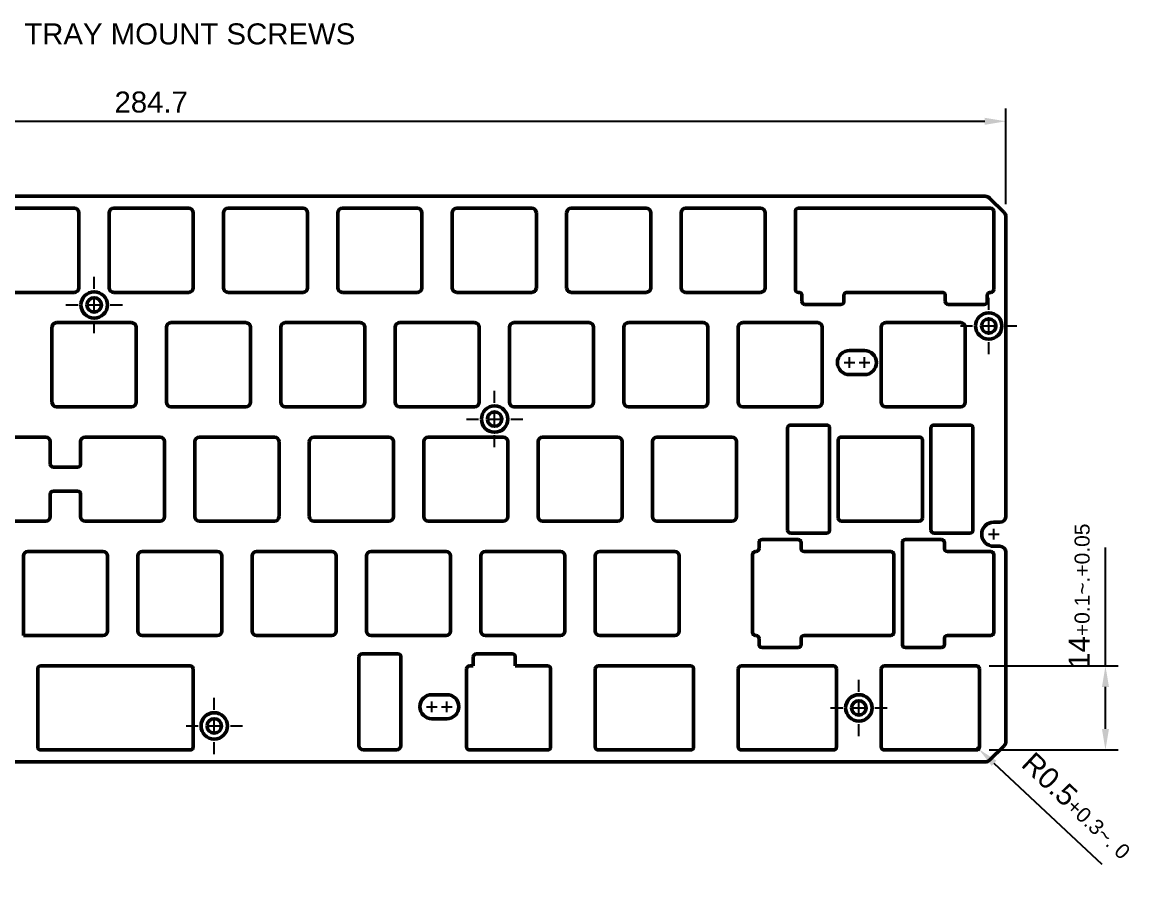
# Model space of a CAD drawing. Header units: millimetres. Extents: x 38 to 402, y 30 to 261.
# Drawn here: x 214.2 to 401.9, y 119.3 to 261.3 of the extents above; entities that cross this region are included whole.
import ezdxf
from ezdxf import colors
from ezdxf.entities.mleader import LeaderData, LeaderLine
from ezdxf.math import Vec2, Vec3

# ---------------------------------------------------------------- set-up
doc = ezdxf.new("R2010")
doc.units = ezdxf.units.MM
doc.header["$LTSCALE"] = 0.75
doc.linetypes.add('CENTER2', pattern=[28.575, 19.05, -3.175, 3.175, -3.175])
for name, color, linetype, lineweight in [('FD_Dimensions', 7, 'Continuous', 25), ('Leaders', 7, 'Continuous', 25), ('Smart Centers', 7, 'CENTER2', 25), ('Visible', 7, 'Continuous', 50)]:
    doc.layers.add(name, color=color, linetype=linetype, lineweight=lineweight)
doc.styles.get("Standard").update_dxf_attribs({"font": ''})
doc.styles.get('Standard').set_extended_font_data('Arial')
doc.dimstyles.new('Dim-ISO-25', dxfattribs={"dimtxt": 3.5, "dimasz": 3.5, "dimexe": 2.1, "dimexo": 2.1, "dimgap": 1.4, "dimtad": 1, "dimdsep": 46, "dimtxsty": 'Standard', "dimcen": 0, "dimazin": 2, "dimtp": 0.1, "dimtm": 0.1, "dimtfac": 0.714286, "dimtmove": 0, "dimatfit": 3, "dimfxl": 1, "dimarcsym": 0})

# ---------------------------------------------------------------- blocks, each defined once
blk = doc.blocks.new('*U6')
at = {"layer": 'Smart Centers', "color": 0, "ltscale": 0.75, "transparency": 16777216}
for p, q in [((0, 2.68), (0, 4.7)), ((-4.7, 0), (-2.68, 0)), ((2.68, 0), (4.7, 0)), ((0, -4.7), (0, -2.68))]:
    blk.add_line(p, q, dxfattribs=at)
at = {"layer": 'Smart Centers', "color": 0, "linetype": 'Continuous', "ltscale": 0.75, "transparency": 16777216}
for p, q in [((-0.89, 0), (0.89, 0)), ((0, -0.89), (0, 0.89))]:
    blk.add_line(p, q, dxfattribs=at)
blk = doc.blocks.new('*U7')
at = {"layer": 'Smart Centers', "color": 0, "ltscale": 0.75, "transparency": 16777216}
for p, q in [((0, 2.68), (0, 4.7)), ((-4.7, 0), (-2.68, 0)), ((2.68, 0), (4.7, 0)), ((0, -4.7), (0, -2.68))]:
    blk.add_line(p, q, dxfattribs=at)
at = {"layer": 'Smart Centers', "color": 0, "linetype": 'Continuous', "ltscale": 0.75, "transparency": 16777216}
for p, q in [((-0.89, 0), (0.89, 0)), ((0, -0.89), (0, 0.89))]:
    blk.add_line(p, q, dxfattribs=at)
blk = doc.blocks.new('*U8')
at = {"layer": 'Smart Centers', "color": 0, "ltscale": 0.75, "transparency": 16777216}
for p, q in [((0, 2.68), (0, 4.7)), ((-4.7, 0), (-2.68, 0)), ((2.68, 0), (4.7, 0)), ((0, -4.7), (0, -2.68))]:
    blk.add_line(p, q, dxfattribs=at)
at = {"layer": 'Smart Centers', "color": 0, "linetype": 'Continuous', "ltscale": 0.75, "transparency": 16777216}
for p, q in [((-0.89, 0), (0.89, 0)), ((0, -0.89), (0, 0.89))]:
    blk.add_line(p, q, dxfattribs=at)
blk = doc.blocks.new('*U9')
at = {"layer": 'Smart Centers', "color": 0, "ltscale": 0.75, "transparency": 16777216}
for p, q in [((0, 2.68), (0, 4.7)), ((-4.7, 0), (-2.68, 0)), ((2.68, 0), (4.7, 0)), ((0, -4.7), (0, -2.68))]:
    blk.add_line(p, q, dxfattribs=at)
at = {"layer": 'Smart Centers', "color": 0, "linetype": 'Continuous', "ltscale": 0.75, "transparency": 16777216}
for p, q in [((-0.89, 0), (0.89, 0)), ((0, -0.89), (0, 0.89))]:
    blk.add_line(p, q, dxfattribs=at)
blk = doc.blocks.new('*U10')
at = {"layer": 'Smart Centers', "color": 0, "ltscale": 0.75, "transparency": 16777216}
for p, q in [((0, 2.68), (0, 4.7)), ((-4.7, 0), (-2.68, 0)), ((2.68, 0), (4.7, 0)), ((0, -4.7), (0, -2.68))]:
    blk.add_line(p, q, dxfattribs=at)
at = {"layer": 'Smart Centers', "color": 0, "linetype": 'Continuous', "ltscale": 0.75, "transparency": 16777216}
for p, q in [((-0.89, 0), (0.89, 0)), ((0, -0.89), (0, 0.89))]:
    blk.add_line(p, q, dxfattribs=at)
blk = doc.blocks.new('*U11')
at = {"layer": 'Smart Centers', "color": 0, "linetype": 'Continuous', "ltscale": 0.75, "transparency": 16777216}
for p, q in [((-0.89, 0), (0.89, 0)), ((0, -0.89), (0, 0.89))]:
    blk.add_line(p, q, dxfattribs=at)
blk = doc.blocks.new('*U12')
at = {"layer": 'Smart Centers', "color": 0, "linetype": 'Continuous', "ltscale": 0.75, "transparency": 16777216}
for p, q in [((-0.89, 0), (0.89, 0)), ((0, -0.89), (0, 0.89))]:
    blk.add_line(p, q, dxfattribs=at)
blk = doc.blocks.new('*U13')
at = {"layer": 'Smart Centers', "color": 0, "linetype": 'Continuous', "ltscale": 0.75, "transparency": 16777216}
for p, q in [((-0.89, 0), (0.89, 0)), ((0, -0.89), (0, 0.89))]:
    blk.add_line(p, q, dxfattribs=at)
blk = doc.blocks.new('*U14')
at = {"layer": 'Smart Centers', "color": 0, "linetype": 'Continuous', "ltscale": 0.75, "transparency": 16777216}
for p, q in [((-0.89, 0), (0.89, 0)), ((0, -0.89), (0, 0.89))]:
    blk.add_line(p, q, dxfattribs=at)
blk = doc.blocks.new('*U18')
at = {"layer": 'Smart Centers', "color": 0, "linetype": 'Continuous', "ltscale": 0.75, "transparency": 16777216}
for p, q in [((-0.89, 0), (0.89, 0)), ((0, -0.89), (0, 0.89))]:
    blk.add_line(p, q, dxfattribs=at)
blk = doc.blocks.new('*D29')
at = {"layer": 'Defpoints', "color": 0, "transparency": 16777216}
for p in [(373.11, 154.21), (394.58, 154.21), (373.11, 140.21)]:
    blk.add_point(p, dxfattribs=at)
at = {"layer": 'FD_Dimensions', "color": 0, "lineweight": -2, "transparency": 16777216}
for p, q in [((394.58, 154.21), (394.58, 173.92)), ((375.21, 154.21), (396.68, 154.21)), ((394.58, 143.71), (394.58, 150.71)), ((375.21, 140.21), (396.68, 140.21))]:
    blk.add_line(p, q, dxfattribs=at)
at = {"layer": 'FD_Dimensions', "color": 0, "transparency": 16777216}
for points in [[(394, 150.71), (395.17, 150.71), (394.58, 154.21)], [(394, 143.71), (395.17, 143.71), (394.58, 140.21)]]:
    blk.add_solid(points, dxfattribs=at)
at = {"layer": 'FD_Dimensions', "color": 0, "transparency": 16777216, "insert": (390.21, 165.82), "char_height": 3.5, "attachment_point": 5, "rotation": 90}
blk.add_mtext('14{\\H2.5;\\S+0.1~.+0.05;}', dxfattribs=at)
blk = doc.blocks.new('*D30')
at = {"layer": 'Defpoints', "color": 0, "transparency": 16777216}
for p in [(373.11, 140.71), (373.47, 140.37)]:
    blk.add_point(p, dxfattribs=at)
at = {"layer": 'FD_Dimensions', "color": 0, "lineweight": -2, "transparency": 16777216}
for p, q in [((373.11, 140.71), (373.47, 140.37)), ((394.01, 121.15), (376.03, 137.98))]:
    blk.add_line(p, q, dxfattribs=at)
at = {"layer": 'FD_Dimensions', "color": 0, "transparency": 16777216}
blk.add_solid([(376.43, 138.41), (375.63, 137.55), (373.47, 140.37)], dxfattribs=at)
at = {"layer": 'FD_Dimensions', "color": 0, "transparency": 16777216, "insert": (389.98, 130.95), "char_height": 3.5, "attachment_point": 5, "rotation": 316.9037}
blk.add_mtext('R0.5{\\H2.5;\\S+0.3~. 0;}', dxfattribs=at)
blk = doc.blocks.new('*D35')
at = {"layer": 'Defpoints', "color": 0, "transparency": 16777216}
for p in [(377.99, 244.9), (93.29, 229), (377.99, 229)]:
    blk.add_point(p, dxfattribs=at)
at = {"layer": 'FD_Dimensions', "color": 0, "lineweight": -2, "transparency": 16777216}
for p, q in [((93.29, 231.1), (93.29, 247)), ((377.99, 231.1), (377.99, 247)), ((96.79, 244.9), (147.82, 244.9)), ((151.32, 244.9), (374.49, 244.9))]:
    blk.add_line(p, q, dxfattribs=at)
at = {"layer": 'FD_Dimensions', "color": 0, "transparency": 16777216}
for points in [[(96.79, 245.48), (96.79, 244.31), (93.29, 244.9)], [(374.49, 245.48), (374.49, 244.31), (377.99, 244.9)]]:
    blk.add_solid(points, dxfattribs=at)
at = {"layer": 'FD_Dimensions', "color": 0, "transparency": 16777216, "insert": (235.64, 248.08), "char_height": 3.5, "attachment_point": 5}
blk.add_mtext('284.7', dxfattribs=at)

msp = doc.modelspace()

# ---------------------------------------------------------------- linework, layer by layer
at = {"layer": 'Visible'}
for p, q in [((374.573, 232.414), (96.702, 232.414)), ((377.695, 229.707), (375.28, 232.121)), ((210.337, 230.414), (222.837, 230.414)), ((223.587, 229.664), (223.587, 217.164)), ((228.637, 217.164), (228.637, 229.664)), ((229.387, 230.414), (241.887, 230.414)), ((242.637, 229.664), (242.637, 217.164)), ((247.687, 217.164), (247.687, 229.664)), ((248.437, 230.414), (260.937, 230.414)), ((261.687, 229.664), (261.687, 217.164)), ((266.737, 217.164), (266.737, 229.664)), ((267.487, 230.414), (279.987, 230.414)), ((280.737, 229.664), (280.737, 217.164)), ((285.787, 217.164), (285.787, 229.664)), ((286.537, 230.414), (299.037, 230.414)), ((299.787, 229.664), (299.787, 217.164)), ((304.837, 217.164), (304.837, 229.664)), ((305.587, 230.414), (318.087, 230.414)), ((318.837, 229.664), (318.837, 217.164)), ((323.887, 217.164), (323.887, 229.664)), ((324.637, 230.414), (337.137, 230.414)), ((337.887, 229.664), (337.887, 217.164)), ((342.937, 216.914), (342.937, 229.914)), ((343.437, 230.414), (375.487, 230.414)), ((375.987, 229.914), (375.987, 216.914)), ((377.987, 179.132), (377.987, 229)), ((222.837, 216.414), (210.337, 216.414)), ((241.887, 216.414), (229.387, 216.414)), ((260.937, 216.414), (248.437, 216.414)), ((279.987, 216.414), (267.487, 216.414)), ((299.037, 216.414), (286.537, 216.414)), ((318.087, 216.414), (305.587, 216.414)), ((337.137, 216.414), (324.637, 216.414)), ((343.524, 216.414), (343.437, 216.414)), ((344.024, 214.914), (344.024, 215.914)), ((351.024, 215.914), (351.024, 214.914)), ((367.4, 216.414), (351.524, 216.414)), ((367.9, 214.914), (367.9, 215.914)), ((374.9, 215.914), (374.9, 214.914)), ((375.487, 216.414), (375.4, 216.414)), ((350.524, 214.414), (344.524, 214.414)), ((374.4, 214.414), (368.4, 214.414)), ((219.112, 198.114), (219.112, 210.614)), ((219.862, 211.364), (232.362, 211.364)), ((233.112, 210.614), (233.112, 198.114)), ((238.162, 198.114), (238.162, 210.614)), ((238.912, 211.364), (251.412, 211.364)), ((252.162, 210.614), (252.162, 198.114)), ((257.212, 198.114), (257.212, 210.614)), ((257.962, 211.364), (270.462, 211.364)), ((271.212, 210.614), (271.212, 198.114)), ((276.262, 198.114), (276.262, 210.614)), ((277.012, 211.364), (289.512, 211.364)), ((290.262, 210.614), (290.262, 198.114)), ((295.312, 198.114), (295.312, 210.614)), ((296.062, 211.364), (308.562, 211.364)), ((309.312, 210.614), (309.312, 198.114)), ((314.362, 198.114), (314.362, 210.614)), ((315.112, 211.364), (327.612, 211.364)), ((328.362, 210.614), (328.362, 198.114)), ((333.412, 198.114), (333.412, 210.614)), ((334.162, 211.364), (346.662, 211.364)), ((347.412, 210.614), (347.412, 198.114)), ((357.224, 198.114), (357.224, 210.614)), ((357.974, 211.364), (370.474, 211.364)), ((371.224, 210.614), (371.224, 198.114)), ((351.937, 206.714), (354.437, 206.714)), ((354.437, 202.714), (351.937, 202.714)), ((232.362, 197.364), (219.862, 197.364)), ((251.412, 197.364), (238.912, 197.364)), ((270.462, 197.364), (257.962, 197.364)), ((289.512, 197.364), (277.012, 197.364)), ((308.562, 197.364), (296.062, 197.364)), ((327.612, 197.364), (315.112, 197.364)), ((346.662, 197.364), (334.162, 197.364)), ((370.474, 197.364), (357.974, 197.364)), ((341.643, 176.814), (341.643, 193.814)), ((342.143, 194.314), (348.143, 194.314)), ((348.643, 193.814), (348.643, 176.814)), ((365.519, 176.814), (365.519, 193.814)), ((366.019, 194.314), (372.019, 194.314)), ((372.519, 193.814), (372.519, 176.814)), ((205.575, 192.314), (218.075, 192.314)), ((218.825, 191.564), (218.825, 187.813)), ((223.875, 187.813), (223.875, 191.564)), ((224.625, 192.314), (237.125, 192.314)), ((237.875, 191.564), (237.875, 179.064)), ((242.925, 179.064), (242.925, 191.564)), ((243.675, 192.314), (256.175, 192.314)), ((256.925, 191.564), (256.925, 179.064)), ((261.975, 179.064), (261.975, 191.564)), ((262.725, 192.314), (275.225, 192.314)), ((275.975, 191.564), (275.975, 179.064)), ((281.025, 179.064), (281.025, 191.564)), ((281.775, 192.314), (294.275, 192.314)), ((295.025, 191.564), (295.025, 179.064)), ((300.075, 179.064), (300.075, 191.564)), ((300.825, 192.314), (313.325, 192.314)), ((314.075, 191.564), (314.075, 179.064)), ((319.125, 179.064), (319.125, 191.564)), ((319.875, 192.314), (332.375, 192.314)), ((333.125, 191.564), (333.125, 179.064)), ((350.081, 178.814), (350.081, 191.814)), ((350.581, 192.314), (363.581, 192.314)), ((364.081, 191.814), (364.081, 178.814)), ((219.325, 187.313), (223.375, 187.313)), ((218.825, 182.813), (218.825, 179.064)), ((223.375, 183.313), (219.325, 183.313)), ((223.875, 179.064), (223.875, 182.813)), ((218.075, 178.314), (205.575, 178.314)), ((237.125, 178.314), (224.625, 178.314)), ((256.175, 178.314), (243.675, 178.314)), ((275.225, 178.314), (262.725, 178.314)), ((294.275, 178.314), (281.775, 178.314)), ((313.325, 178.314), (300.825, 178.314)), ((332.375, 178.314), (319.875, 178.314)), ((363.581, 178.314), (350.581, 178.314)), ((375.966, 178.132), (376.987, 178.132)), ((336.881, 173.764), (336.881, 174.764)), ((337.381, 175.264), (343.381, 175.264)), ((348.143, 176.314), (342.143, 176.314)), ((343.881, 174.764), (343.881, 173.764)), ((360.757, 157.764), (360.757, 174.764)), ((361.257, 175.264), (367.257, 175.264)), ((372.019, 176.314), (366.019, 176.314)), ((367.757, 174.764), (367.757, 173.764)), ((215.1, 173.264), (227.6, 173.264)), ((234.15, 173.264), (246.65, 173.264)), ((253.2, 173.264), (265.7, 173.264)), ((272.25, 173.264), (284.75, 173.264)), ((291.3, 173.264), (303.8, 173.264)), ((310.35, 173.264), (322.85, 173.264)), ((335.794, 159.764), (335.794, 172.764)), ((336.294, 173.264), (336.381, 173.264)), ((344.381, 173.264), (358.819, 173.264)), ((359.319, 172.764), (359.319, 159.764)), ((368.257, 173.264), (375.487, 173.264)), ((376.987, 174.132), (375.966, 174.132)), ((375.987, 172.764), (375.987, 159.764)), ((377.987, 141.628), (377.987, 173.132)), ((214.35, 159.264), (214.35, 172.514)), ((228.35, 172.514), (228.35, 160.014)), ((233.4, 160.014), (233.4, 172.514)), ((247.4, 172.514), (247.4, 160.014)), ((252.45, 160.014), (252.45, 172.514)), ((266.45, 172.514), (266.45, 160.014)), ((271.5, 160.014), (271.5, 172.514)), ((285.5, 172.514), (285.5, 160.014)), ((290.55, 160.014), (290.55, 172.514)), ((304.55, 172.514), (304.55, 160.014)), ((309.6, 160.014), (309.6, 172.514)), ((323.6, 172.514), (323.6, 160.014)), ((227.6, 159.264), (214.35, 159.264)), ((246.65, 159.264), (234.15, 159.264)), ((265.7, 159.264), (253.2, 159.264)), ((284.75, 159.264), (272.25, 159.264)), ((303.8, 159.264), (291.3, 159.264)), ((322.85, 159.264), (310.35, 159.264)), ((336.381, 159.264), (336.294, 159.264)), ((336.881, 157.764), (336.881, 158.764)), ((343.881, 158.764), (343.881, 157.764)), ((358.819, 159.264), (344.381, 159.264)), ((367.757, 158.764), (367.757, 157.764)), ((375.487, 159.264), (368.257, 159.264)), ((270.737, 156.214), (276.737, 156.214)), ((289.787, 156.214), (295.787, 156.214)), ((343.381, 157.264), (337.381, 157.264)), ((367.257, 157.264), (361.257, 157.264)), ((217.231, 154.214), (242.137, 154.214)), ((270.237, 140.964), (270.237, 155.714)), ((277.237, 155.714), (277.237, 140.964)), ((288.669, 154.214), (289.287, 154.214)), ((289.287, 154.214), (289.287, 155.714)), ((296.287, 155.714), (296.287, 154.214)), ((296.287, 154.214), (301.669, 154.214)), ((310.1, 154.214), (325.481, 154.214)), ((333.912, 154.214), (349.294, 154.214)), ((357.725, 154.214), (373.106, 154.214)), ((216.731, 140.714), (216.731, 153.714)), ((242.637, 153.714), (242.637, 140.714)), ((288.169, 140.714), (288.169, 153.714)), ((302.169, 153.714), (302.169, 140.714)), ((309.6, 140.714), (309.6, 153.714)), ((325.981, 153.714), (325.981, 140.714)), ((333.412, 140.714), (333.412, 153.714)), ((349.794, 153.714), (349.794, 140.714)), ((357.225, 140.714), (357.225, 153.714)), ((373.606, 153.714), (373.606, 140.714)), ((282.387, 149.414), (284.887, 149.414)), ((284.887, 145.414), (282.387, 145.414)), ((375.28, 138.507), (377.695, 140.921)), ((242.137, 140.214), (217.231, 140.214)), ((276.487, 140.214), (270.987, 140.214)), ((301.669, 140.214), (288.669, 140.214)), ((325.481, 140.214), (310.1, 140.214)), ((349.294, 140.214), (333.912, 140.214)), ((373.106, 140.214), (357.725, 140.214)), ((374.573, 138.214), (96.702, 138.214))]:
    msp.add_line(p, q, dxfattribs=at)
at = {"layer": 'Visible', "extrusion": (0, 0, -1)}
for centre, radius in [((-226.138, 214.313), 2.2), ((-226.138, 214.313), 1.2), ((-375.138, 210.813), 2.2), ((-375.138, 210.813), 1.2), ((-292.838, 195.313), 2.2), ((-292.838, 195.313), 1.2), ((-353.508, 147.213), 2.2), ((-353.508, 147.213), 1.2), ((-246.138, 144.213), 2.2), ((-246.138, 144.213), 1.2)]:
    msp.add_circle(centre, radius, dxfattribs=at)
for centre, radius, start, end in [((-374.573, 231.414), 1, 90, 135), ((-343.437, 229.914), 0.5, 0, 90), ((-375.487, 229.914), 0.5, 90, 180), ((-376.987, 229), 1, 135, 180), ((-343.437, 216.914), 0.5, 270, 0), ((-343.524, 215.914), 0.5, 90, 180), ((-351.524, 215.914), 0.5, 0, 90), ((-367.4, 215.914), 0.5, 90, 180), ((-375.4, 215.914), 0.5, 0, 90), ((-375.487, 216.914), 0.5, 180, 270), ((-344.524, 214.914), 0.5, 270, 0), ((-350.524, 214.914), 0.5, 180, 270), ((-368.4, 214.914), 0.5, 270, 0), ((-374.4, 214.914), 0.5, 180, 270), ((-351.937, 204.714), 2, 270, 90), ((-354.437, 204.714), 2, 90, 270), ((-350.581, 191.814), 0.5, 0, 90), ((-363.581, 191.814), 0.5, 90, 180), ((-350.581, 178.814), 0.5, 270, 0), ((-363.581, 178.814), 0.5, 180, 270), ((-376.987, 179.132), 1, 180, 270), ((-342.143, 176.814), 0.5, 270, 0), ((-348.143, 176.814), 0.5, 180, 270), ((-366.019, 176.814), 0.5, 270, 0), ((-372.019, 176.814), 0.5, 180, 270), ((-375.966, 176.132), 2, 270, 90), ((-337.381, 174.764), 0.5, 0, 90), ((-343.381, 174.764), 0.5, 90, 180), ((-361.257, 174.764), 0.5, 0, 90), ((-367.257, 174.764), 0.5, 90, 180), ((-336.294, 172.764), 0.5, 0, 90), ((-336.381, 173.764), 0.5, 180, 270), ((-344.381, 173.764), 0.5, 270, 0), ((-358.819, 172.764), 0.5, 90, 180), ((-368.257, 173.764), 0.5, 270, 0), ((-375.487, 172.764), 0.5, 90, 180), ((-376.987, 173.132), 1, 90, 180), ((-336.294, 159.764), 0.5, 270, 0), ((-358.819, 159.764), 0.5, 180, 270), ((-375.487, 159.764), 0.5, 180, 270), ((-336.381, 158.764), 0.5, 90, 180), ((-337.381, 157.764), 0.5, 270, 0), ((-343.381, 157.764), 0.5, 180, 270), ((-344.381, 158.764), 0.5, 0, 90), ((-361.257, 157.764), 0.5, 270, 0), ((-367.257, 157.764), 0.5, 180, 270), ((-368.257, 158.764), 0.5, 0, 90), ((-270.737, 155.714), 0.5, 0, 90), ((-276.737, 155.714), 0.5, 90, 180), ((-217.231, 153.714), 0.5, 0, 90), ((-242.137, 153.714), 0.5, 90, 180), ((-288.669, 153.714), 0.5, 0, 90), ((-301.669, 153.714), 0.5, 90, 180), ((-310.1, 153.714), 0.5, 0, 90), ((-325.481, 153.714), 0.5, 90, 180), ((-333.912, 153.714), 0.5, 0, 90), ((-349.294, 153.714), 0.5, 90, 180), ((-357.725, 153.714), 0.5, 0, 90), ((-373.106, 153.714), 0.5, 90, 180), ((-282.387, 147.414), 2, 270, 90), ((-284.887, 147.414), 2, 90, 270), ((-376.987, 141.628), 1, 180, 225), ((-217.231, 140.714), 0.5, 270, 0), ((-242.137, 140.714), 0.5, 180, 270), ((-288.669, 140.714), 0.5, 270, 0), ((-301.669, 140.714), 0.5, 180, 270), ((-310.1, 140.714), 0.5, 270, 0), ((-325.481, 140.714), 0.5, 180, 270), ((-333.912, 140.714), 0.5, 270, 0), ((-349.294, 140.714), 0.5, 180, 270), ((-357.725, 140.714), 0.5, 270, 0), ((-373.106, 140.714), 0.5, 180, 270), ((-374.573, 139.214), 1, 225, 270)]:
    msp.add_arc(centre, radius, start, end, dxfattribs=at)
at = {"layer": 'Visible'}
for centre, radius, start, end in [((222.837, 229.664), 0.75, 0, 90), ((229.387, 229.664), 0.75, 90, 180), ((241.887, 229.664), 0.75, 0, 90), ((248.437, 229.664), 0.75, 90, 180), ((260.937, 229.664), 0.75, 0, 90), ((267.487, 229.664), 0.75, 90, 180), ((279.987, 229.664), 0.75, 0, 90), ((286.537, 229.664), 0.75, 90, 180), ((299.037, 229.664), 0.75, 0, 90), ((305.587, 229.664), 0.75, 90, 180), ((318.087, 229.664), 0.75, 0, 90), ((324.637, 229.664), 0.75, 90, 180), ((337.137, 229.664), 0.75, 0, 90), ((222.837, 217.164), 0.75, 270, 0), ((229.387, 217.164), 0.75, 180, 270), ((241.887, 217.164), 0.75, 270, 0), ((248.437, 217.164), 0.75, 180, 270), ((260.937, 217.164), 0.75, 270, 0), ((267.487, 217.164), 0.75, 180, 270), ((279.987, 217.164), 0.75, 270, 0), ((286.537, 217.164), 0.75, 180, 270), ((299.037, 217.164), 0.75, 270, 0), ((305.587, 217.164), 0.75, 180, 270), ((318.087, 217.164), 0.75, 270, 0), ((324.637, 217.164), 0.75, 180, 270), ((337.137, 217.164), 0.75, 270, 0), ((219.862, 210.614), 0.75, 90, 180), ((232.362, 210.614), 0.75, 0, 90), ((238.912, 210.614), 0.75, 90, 180), ((251.412, 210.614), 0.75, 0, 90), ((257.962, 210.614), 0.75, 90, 180), ((270.462, 210.614), 0.75, 0, 90), ((277.012, 210.614), 0.75, 90, 180), ((289.512, 210.614), 0.75, 0, 90), ((296.062, 210.614), 0.75, 90, 180), ((308.562, 210.614), 0.75, 0, 90), ((315.112, 210.614), 0.75, 90, 180), ((327.612, 210.614), 0.75, 0, 90), ((334.162, 210.614), 0.75, 90, 180), ((346.662, 210.614), 0.75, 0, 90), ((357.974, 210.614), 0.75, 90, 180), ((370.474, 210.614), 0.75, 0, 90), ((219.862, 198.114), 0.75, 180, 270), ((232.362, 198.114), 0.75, 270, 0), ((238.912, 198.114), 0.75, 180, 270), ((251.412, 198.114), 0.75, 270, 0), ((257.962, 198.114), 0.75, 180, 270), ((270.462, 198.114), 0.75, 270, 0), ((277.012, 198.114), 0.75, 180, 270), ((289.512, 198.114), 0.75, 270, 0), ((296.062, 198.114), 0.75, 180, 270), ((308.562, 198.114), 0.75, 270, 0), ((315.112, 198.114), 0.75, 180, 270), ((327.612, 198.114), 0.75, 270, 0), ((334.162, 198.114), 0.75, 180, 270), ((346.662, 198.114), 0.75, 270, 0), ((357.974, 198.114), 0.75, 180, 270), ((370.474, 198.114), 0.75, 270, 0), ((342.143, 193.814), 0.5, 90, 180), ((348.143, 193.814), 0.5, 0, 90), ((366.019, 193.814), 0.5, 90, 180), ((372.019, 193.814), 0.5, 0, 90), ((218.075, 191.564), 0.75, 0, 90), ((224.625, 191.564), 0.75, 90, 180), ((237.125, 191.564), 0.75, 0, 90), ((243.675, 191.564), 0.75, 90, 180), ((256.175, 191.564), 0.75, 0, 90), ((262.725, 191.564), 0.75, 90, 180), ((275.225, 191.564), 0.75, 0, 90), ((281.775, 191.564), 0.75, 90, 180), ((294.275, 191.564), 0.75, 0, 90), ((300.825, 191.564), 0.75, 90, 180), ((313.325, 191.564), 0.75, 0, 90), ((319.875, 191.564), 0.75, 90, 180), ((332.375, 191.564), 0.75, 0, 90), ((219.325, 187.813), 0.5, 180, 270), ((223.375, 187.813), 0.5, 270, 0), ((219.325, 182.813), 0.5, 90, 180), ((223.375, 182.813), 0.5, 0, 90), ((218.075, 179.064), 0.75, 270, 0), ((224.625, 179.064), 0.75, 180, 270), ((237.125, 179.064), 0.75, 270, 0), ((243.675, 179.064), 0.75, 180, 270), ((256.175, 179.064), 0.75, 270, 0), ((262.725, 179.064), 0.75, 180, 270), ((275.225, 179.064), 0.75, 270, 0), ((281.775, 179.064), 0.75, 180, 270), ((294.275, 179.064), 0.75, 270, 0), ((300.825, 179.064), 0.75, 180, 270), ((313.325, 179.064), 0.75, 270, 0), ((319.875, 179.064), 0.75, 180, 270), ((332.375, 179.064), 0.75, 270, 0), ((215.1, 172.514), 0.75, 90, 180), ((227.6, 172.514), 0.75, 0, 90), ((234.15, 172.514), 0.75, 90, 180), ((246.65, 172.514), 0.75, 0, 90), ((253.2, 172.514), 0.75, 90, 180), ((265.7, 172.514), 0.75, 0, 90), ((272.25, 172.514), 0.75, 90, 180), ((284.75, 172.514), 0.75, 0, 90), ((291.3, 172.514), 0.75, 90, 180), ((303.8, 172.514), 0.75, 0, 90), ((310.35, 172.514), 0.75, 90, 180), ((322.85, 172.514), 0.75, 0, 90), ((227.6, 160.014), 0.75, 270, 0), ((234.15, 160.014), 0.75, 180, 270), ((246.65, 160.014), 0.75, 270, 0), ((253.2, 160.014), 0.75, 180, 270), ((265.7, 160.014), 0.75, 270, 0), ((272.25, 160.014), 0.75, 180, 270), ((284.75, 160.014), 0.75, 270, 0), ((291.3, 160.014), 0.75, 180, 270), ((303.8, 160.014), 0.75, 270, 0), ((310.35, 160.014), 0.75, 180, 270), ((322.85, 160.014), 0.75, 270, 0), ((289.787, 155.714), 0.5, 90, 180), ((295.787, 155.714), 0.5, 0, 90), ((270.987, 140.964), 0.75, 180, 270), ((276.487, 140.964), 0.75, 270, 0)]:
    msp.add_arc(centre, radius, start, end, dxfattribs=at)

# ---------------------------------------------------------------- block references
at = {"layer": 'Smart Centers', "ltscale": 0.75}
for name, p in [('*U6', (226.138, 214.313)), ('*U9', (375.138, 210.813)), ('*U13', (351.937, 204.714)), ('*U14', (354.437, 204.714)), ('*U10', (292.838, 195.313)), ('*U18', (375.966, 176.132)), ('*U8', (353.508, 147.213)), ('*U7', (246.138, 144.213)), ('*U11', (282.387, 147.414)), ('*U12', (284.887, 147.414))]:
    msp.add_blockref(name, p, dxfattribs=at)

# ---------------------------------------------------------------- dimensions: what is measured, and where the dimension line sits
at = {"layer": 'FD_Dimensions'}
dim = msp.add_linear_dim(base=(377.987, 244.895), p1=(93.287, 229), p2=(377.987, 229), dimstyle='Dim-ISO-25', override={"dimlfac": 1}, dxfattribs=at)
dim.commit()
dim.dimension.update_dxf_attribs({"geometry": '*D35', "text_midpoint": (235.637, 244.895), "dimtype": 160})
dim = msp.add_linear_dim(base=(394.583, 154.214), p1=(373.106, 140.214), p2=(373.106, 154.214), angle=270, dimstyle='Dim-ISO-25', override={"dimlfac": 1, "dimtol": 1, "dimtm": -0.05}, dxfattribs=at)
dim.commit()
dim.dimension.update_dxf_attribs({"geometry": '*D29', "text_midpoint": (394.583, 165.818), "dimtype": 160})
dim = msp.add_radius_dim(center=(373.106, 140.714), mpoint=(373.471, 140.372), dimstyle='Dim-ISO-25', override={"dimgap": 1.4, "dimlfac": 1, "dimse1": 1, "dimclrd": 0, "dimclre": 0, "dimtol": 1, "dimlim": 0, "dimtp": 0.3, "dimtm": 0}, dxfattribs=at)
dim.commit()
dim.dimension.update_dxf_attribs({"geometry": '*D30', "text_midpoint": (386.973, 127.739), "dimtype": 164})

# ---------------------------------------------------------------- leaders
at = {"layer": 'Leaders'}
ml = msp.add_multileader_mtext('Standard', dxfattribs=at)
ml.set_content('%%C4.0 SLOT HOLE FOR TRAY MOUNT SCREWS', color=256)
ml.set_leader_properties()
ml.build(insert=Vec2(0, 0))
ml.multileader.update_dxf_attribs({"text_left_attachment_type": 5, "text_right_attachment_type": 5, "dogleg_length": 3.5, "arrow_head_size": 3.5})
ctx = ml.context
ctx.base_point, ctx.char_height, ctx.arrow_head_size, ctx.landing_gap_size, ctx.plane_origin = Vec3(162.06, 256.87), 3.5, 3.5, 0, Vec3(109.045, 216.198)
ctx.left_attachment, ctx.right_attachment = 5, 5
notes = []
notes.append((ctx, [(0, (1, 1, 0), (158.56, 256.87), (1, 0), 3.5, [(0, [(120.668, 206.397)], 0, [])])]))
ctx.mtext.insert, ctx.mtext.flow_direction = Vec3(162.06, 261.199), 5
for ctx, leaders in notes:
    for number, flags, end, landing, length, lines in leaders:
        leader = LeaderData()
        leader.index, (leader.has_last_leader_line, leader.has_dogleg_vector, leader.attachment_direction) = number, flags
        leader.last_leader_point, leader.dogleg_vector, leader.dogleg_length = Vec3(end), Vec3(landing), length
        for number, points, colour, breaks in lines:
            line = LeaderLine()
            line.index, line.vertices, line.color, line.breaks = number, Vec3.list(points), colors.encode_raw_color(colour), breaks
            leader.lines.append(line)
        ctx.leaders.append(leader)

doc.saveas('drawing.dxf')
